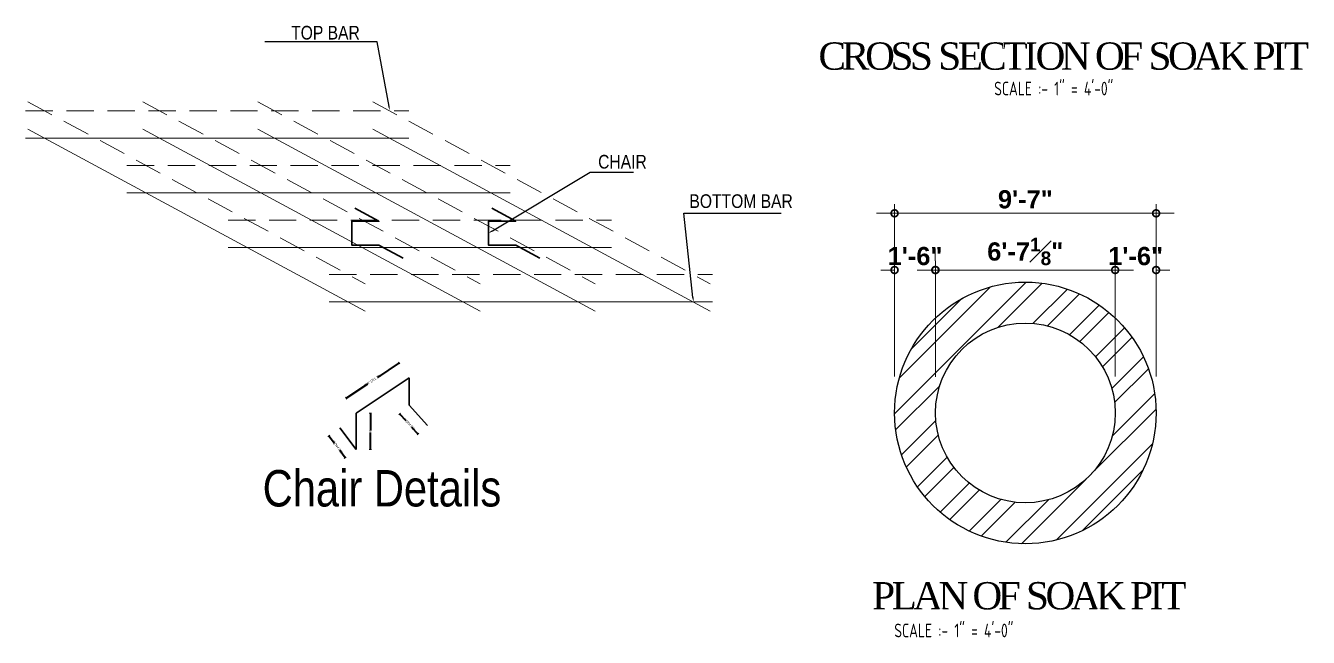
# Model space of a CAD drawing. Header units: inches. Extents: x 45643 to 70559, y -8725 to 1713.
# Drawn here: x 68610 to 69174, y -5048 to -4779 of the extents above; entities that cross this region are included whole.
import ezdxf

# ---------------------------------------------------------------- set-up
doc = ezdxf.new("R2010")
doc.units = ezdxf.units.IN
doc.header["$MEASUREMENT"] = 0
doc.linetypes.add('DASHED2', pattern=[0.375, 0.25, -0.125])
for name, color, linetype, lineweight in [('0_Dimension', 72, 'Continuous', 9), ('1', 7, 'Continuous', 25), ('4TEXT', 7, 'Continuous', 20), ('Bar', 7, 'Continuous', 40), ('DIM_LINE', 165, 'Continuous', 15), ('hatch', 30, 'Continuous', 5), ('Text', 7, 'Continuous', 9), ('tile', 21, 'Continuous', 9), ('WALL', 240, 'Continuous', 30), ('WALL SEC', 2, 'Continuous', 35)]:
    doc.layers.add(name, color=color, linetype=linetype, lineweight=lineweight)
doc.layers.add('DIMENSION', color=5, linetype='Continuous')
doc.styles.add('arial narrow', font='ARIALN.TTF')
doc.styles.add('ordinary', font='ARIALN.TTF')
doc.styles.add('PUMORI', font='ARIALN.TTF')
doc.styles.add('STYLE1', font='arialbd.ttf')
doc.dimstyles.new('1', dxfattribs={"dimtxt": 1, "dimasz": 6, "dimexe": 0.5, "dimexo": 1, "dimgap": 0.09, "dimtad": 0, "dimdec": 0, "dimrnd": 0.0005, "dimzin": 0, "dimdsep": 46, "dimlunit": 3, "dimtxsty": 'arial narrow', "dimblk": 'NONE', "dimcen": 0.09, "dimclrt": 256, "dimadec": 0, "dimazin": 0, "dimtfac": 1, "dimtdec": 0, "dimtix": 1, "dimtofl": 0, "dimtmove": 0, "dimatfit": 3, "dimfxl": 0.5, "dimfxlon": 1, "dimtolj": 1, "dimtzin": 0, "dimlwe": 5, "dimarcsym": 0})
doc.dimstyles.new('Ronika', dxfattribs={"dimtxt": 8, "dimasz": 6, "dimexe": 4, "dimexo": 16, "dimgap": 2, "dimtad": 1, "dimdec": 3, "dimzin": 3, "dimdsep": 46, "dimlunit": 4, "dimtxsty": 'STYLE1', "dimblk": 'DOTSMALL', "dimcen": 2, "dimdle": 8, "dimclrd": 256, "dimclre": 7, "dimclrt": 256, "dimadec": 0, "dimazin": 0, "dimtfac": 0.75, "dimtdec": 3, "dimtix": 1, "dimtofl": 0, "dimtmove": 2, "dimatfit": 3, "dimfxl": 1, "dimfrac": 1, "dimtolj": 1, "dimtzin": 0, "dimlwd": 13, "dimlwe": 13, "dimarcsym": 0})

# ---------------------------------------------------------------- blocks, each defined once
blk = doc.blocks.new('_DotSmall')
at = {"color": 0, "const_width": 0.5}
blk.add_lwpolyline([(-0.0625, 0, 1), (0.0625, 0, 1)], format="xyb", close=True, dxfattribs=at)
blk = doc.blocks.new('*D431')
at = {"layer": 'Defpoints', "color": 0, "transparency": 16777216}
for p in [(-176301.19, 44057.01), (-176319.19, 43994.18), (-176301.19, 43994.11)]:
    blk.add_point(p, dxfattribs=at)
at = {"layer": 'DIM_LINE', "color": 7, "lineweight": 13, "transparency": 16777216}
for p, q in [((-176319.19, 44010.18), (-176319.19, 44061.01)), ((-176301.19, 44010.11), (-176301.19, 44061.01))]:
    blk.add_line(p, q, dxfattribs=at)
at = {"layer": 'DIM_LINE', "lineweight": 13, "transparency": 16777216}
for p, q in [((-176319.19, 44057.01), (-176325.19, 44057.01)), ((-176301.19, 44057.01), (-176295.19, 44057.01))]:
    blk.add_line(p, q, dxfattribs=at)
at = {"layer": 'DIM_LINE', "lineweight": 13, "transparency": 16777216, "xscale": 6, "yscale": 6, "zscale": 6}
blk.add_blockref('_DotSmall', (-176319.19, 44057.01), dxfattribs=at)
at = {"layer": 'DIM_LINE', "lineweight": 13, "transparency": 16777216, "xscale": 6, "yscale": 6, "zscale": 6, "rotation": 180}
blk.add_blockref('_DotSmall', (-176301.19, 44057.01), dxfattribs=at)
at = {"layer": 'DIM_LINE', "transparency": 16777216, "insert": (-176310.19, 44063.1), "char_height": 8, "attachment_point": 5, "style": 'STYLE1'}
blk.add_mtext('\\A1;1\'-6"', dxfattribs=at)
blk = doc.blocks.new('*D432')
at = {"layer": 'Defpoints', "color": 0, "transparency": 16777216}
for p in [(-176222.21, 44057.01), (-176301.3, 44050.53), (-176222.21, 44050.53)]:
    blk.add_point(p, dxfattribs=at)
at = {"layer": 'DIM_LINE', "color": 7, "lineweight": 13, "transparency": 16777216}
for p, q in [((-176301.3, 44066.53), (-176301.3, 44061.01)), ((-176222.21, 44066.53), (-176222.21, 44061.01))]:
    blk.add_line(p, q, dxfattribs=at)
at = {"layer": 'DIM_LINE', "lineweight": 13, "transparency": 16777216}
blk.add_line((-176309.3, 44057.01), (-176214.21, 44057.01), dxfattribs=at)
at = {"layer": 'DIM_LINE', "lineweight": 13, "transparency": 16777216, "xscale": 6, "yscale": 6, "zscale": 6, "rotation": 180}
blk.add_blockref('_DotSmall', (-176301.3, 44057.01), dxfattribs=at)
at = {"layer": 'DIM_LINE', "lineweight": 13, "transparency": 16777216, "xscale": 6, "yscale": 6, "zscale": 6}
blk.add_blockref('_DotSmall', (-176222.21, 44057.01), dxfattribs=at)
at = {"layer": 'DIM_LINE', "transparency": 16777216, "insert": (-176261.75, 44065.16), "char_height": 8, "attachment_point": 5, "style": 'STYLE1'}
blk.add_mtext('\\A1;6\'-7{\\H0.750000x;\\S1#8;}"', dxfattribs=at)
blk = doc.blocks.new('*D433')
at = {"layer": 'Defpoints', "color": 0, "transparency": 16777216}
for p in [(-176204.21, 44057.01), (-176222.21, 43994.19), (-176204.21, 43994.19)]:
    blk.add_point(p, dxfattribs=at)
at = {"layer": 'DIM_LINE', "color": 7, "lineweight": 13, "transparency": 16777216}
for p, q in [((-176222.21, 44010.19), (-176222.21, 44061.01)), ((-176204.21, 44010.19), (-176204.21, 44061.01))]:
    blk.add_line(p, q, dxfattribs=at)
at = {"layer": 'DIM_LINE', "lineweight": 13, "transparency": 16777216}
for p, q in [((-176222.21, 44057.01), (-176228.21, 44057.01)), ((-176204.21, 44057.01), (-176198.21, 44057.01))]:
    blk.add_line(p, q, dxfattribs=at)
at = {"layer": 'DIM_LINE', "lineweight": 13, "transparency": 16777216, "xscale": 6, "yscale": 6, "zscale": 6}
blk.add_blockref('_DotSmall', (-176222.21, 44057.01), dxfattribs=at)
at = {"layer": 'DIM_LINE', "lineweight": 13, "transparency": 16777216, "xscale": 6, "yscale": 6, "zscale": 6, "rotation": 180}
blk.add_blockref('_DotSmall', (-176204.21, 44057.01), dxfattribs=at)
at = {"layer": 'DIM_LINE', "transparency": 16777216, "insert": (-176213.21, 44063.1), "char_height": 8, "attachment_point": 5, "style": 'STYLE1'}
blk.add_mtext('\\A1;1\'-6"', dxfattribs=at)
blk = doc.blocks.new('*D434')
at = {"layer": 'Defpoints', "color": 0, "transparency": 16777216}
for p in [(-176204.21, 44081.94), (-176319.19, 43994.18), (-176204.21, 43994.19)]:
    blk.add_point(p, dxfattribs=at)
at = {"layer": 'DIM_LINE', "lineweight": 13, "transparency": 16777216}
blk.add_line((-176327.19, 44081.94), (-176196.21, 44081.94), dxfattribs=at)
at = {"layer": 'DIM_LINE', "color": 7, "lineweight": 13, "transparency": 16777216}
for p, q in [((-176319.19, 44010.18), (-176319.19, 44085.94)), ((-176204.21, 44010.19), (-176204.21, 44085.94))]:
    blk.add_line(p, q, dxfattribs=at)
at = {"layer": 'DIM_LINE', "lineweight": 13, "transparency": 16777216, "xscale": 6, "yscale": 6, "zscale": 6, "rotation": 180}
blk.add_blockref('_DotSmall', (-176319.19, 44081.94), dxfattribs=at)
at = {"layer": 'DIM_LINE', "lineweight": 13, "transparency": 16777216, "xscale": 6, "yscale": 6, "zscale": 6}
blk.add_blockref('_DotSmall', (-176204.21, 44081.94), dxfattribs=at)
at = {"layer": 'DIM_LINE', "transparency": 16777216, "insert": (-176261.7, 44088.03), "char_height": 8, "attachment_point": 5, "style": 'STYLE1'}
blk.add_mtext('\\A1;9\'-7"', dxfattribs=at)
blk = doc.blocks.new('HJGHG')
at = {"insert": (-170843.009, 55376.2318), "char_height": 6, "width": 136.473322, "attachment_point": 5, "style": 'ordinary'}
blk.add_mtext('{\\Fisocp3|c0;\\W0.8;SCALE :- 1" = 4\'-0" }', dxfattribs=at)
at = {"layer": 'Text', "insert": (-170946.4416, 55396.5215), "char_height": 12, "width": 950.154532, "attachment_point": 1, "style": 'ordinary'}
blk.add_mtext('{\\fTimes New Roman|b0|i0|c0|p18;\\T0.8;CROSS SECTION OF SOAK PIT}', dxfattribs=at)
blk = doc.blocks.new('*D604')
at = {"layer": '0_Dimension', "color": 0, "linetype": 'Continuous', "lineweight": -2, "transparency": 16777216}
for p, q in [((143016.37, -37331.14), (143006.86, -37337.47)), ((142993.06, -37346.65), (143002.56, -37340.33))]:
    blk.add_line(p, q, dxfattribs=at)
at = {"layer": '0_Dimension', "color": 0, "linetype": 'Continuous', "lineweight": 5, "transparency": 16777216}
for p, q in [((143016.64, -37331.56), (143016.09, -37330.73)), ((142993.33, -37347.07), (142992.78, -37346.24))]:
    blk.add_line(p, q, dxfattribs=at)
at = {"layer": 'Defpoints', "color": 0, "linetype": 'Continuous', "transparency": 16777216}
for p in [(143016.37, -37331.14), (143020.75, -37337.74), (142997.44, -37353.25)]:
    blk.add_point(p, dxfattribs=at)
at = {"layer": '0_Dimension', "linetype": 'Continuous', "transparency": 16777216, "insert": (143004.71, -37338.9), "char_height": 1, "attachment_point": 5, "rotation": 33.6386, "style": 'arial narrow'}
blk.add_mtext('\\A1;2\'-4" [711.20]', dxfattribs=at)
blk = doc.blocks.new('_None')
blk = doc.blocks.new('*D605')
at = {"layer": '0_Dimension', "color": 0, "linetype": 'Continuous', "lineweight": 5, "transparency": 16777216}
for p, q in [((143003.23, -37353.25), (143004.23, -37353.25)), ((143003.23, -37369.25), (143004.23, -37369.25))]:
    blk.add_line(p, q, dxfattribs=at)
at = {"layer": '0_Dimension', "color": 0, "linetype": 'Continuous', "lineweight": -2, "transparency": 16777216}
for p, q in [((143003.73, -37353.25), (143003.73, -37360.8)), ((143003.73, -37369.25), (143003.73, -37361.69))]:
    blk.add_line(p, q, dxfattribs=at)
at = {"layer": 'Defpoints', "color": 0, "linetype": 'Continuous', "transparency": 16777216}
for p in [(142997.44, -37353.25), (142997.44, -37369.25), (143003.73, -37369.25)]:
    blk.add_point(p, dxfattribs=at)
at = {"layer": '0_Dimension', "linetype": 'Continuous', "transparency": 16777216, "insert": (143003.73, -37361.25), "char_height": 1, "attachment_point": 5, "rotation": 90, "style": 'arial narrow'}
blk.add_mtext('\\A1;3"', dxfattribs=at)
blk = doc.blocks.new('*D606')
at = {"layer": '0_Dimension', "color": 0, "linetype": 'Continuous', "lineweight": 5, "transparency": 16777216}
for p, q in [((142985.91, -37362.88), (142985.11, -37363.47)), ((142993.09, -37372.49), (142992.29, -37373.09))]:
    blk.add_line(p, q, dxfattribs=at)
at = {"layer": '0_Dimension', "color": 0, "linetype": 'Continuous', "lineweight": -2, "transparency": 16777216}
for p, q in [((142985.51, -37363.18), (142987.9, -37366.37)), ((142992.69, -37372.79), (142990.3, -37369.6))]:
    blk.add_line(p, q, dxfattribs=at)
at = {"layer": 'Defpoints', "color": 0, "linetype": 'Continuous', "transparency": 16777216}
for p in [(142990.27, -37359.63), (142985.51, -37363.18), (142997.44, -37369.25)]:
    blk.add_point(p, dxfattribs=at)
at = {"layer": '0_Dimension', "linetype": 'Continuous', "transparency": 16777216, "insert": (142989.1, -37367.98), "char_height": 1, "attachment_point": 5, "rotation": 306.7222, "style": 'arial narrow'}
blk.add_mtext("\\A1;1' [304.80]", dxfattribs=at)
blk = doc.blocks.new('*D607')
at = {"layer": '0_Dimension', "color": 0, "linetype": 'Continuous', "lineweight": 5, "transparency": 16777216}
for p, q in [((143016.98, -37353.19), (143016.24, -37353.87)), ((143025.08, -37362.04), (143024.35, -37362.72))]:
    blk.add_line(p, q, dxfattribs=at)
at = {"layer": '0_Dimension', "color": 0, "linetype": 'Continuous', "lineweight": -2, "transparency": 16777216}
for p, q in [((143016.61, -37353.53), (143019.3, -37356.47)), ((143024.72, -37362.38), (143022.02, -37359.44))]:
    blk.add_line(p, q, dxfattribs=at)
at = {"layer": 'Defpoints', "color": 0, "linetype": 'Continuous', "transparency": 16777216}
for p in [(143020.75, -37349.74), (143028.86, -37358.58), (143024.72, -37362.38)]:
    blk.add_point(p, dxfattribs=at)
at = {"layer": '0_Dimension', "linetype": 'Continuous', "transparency": 16777216, "insert": (143020.66, -37357.96), "char_height": 1, "attachment_point": 5, "rotation": 312.4917, "style": 'arial narrow'}
blk.add_mtext("\\A1;1' [304.80]", dxfattribs=at)
blk = doc.blocks.new('GJHGF')
at = {"layer": 'hatch', "lineweight": 9, "ltscale": 5}
h = blk.add_hatch(dxfattribs=at)
h.set_pattern_fill('STEEL', color=256, scale=119.2698, style=0)
h.set_pattern_definition([(45, (-304724.405, 177462.562), (-10.5420605, 10.5420605), []), (45, (-304724.405, 177470.016), (-10.5420605, 10.5420605), [])])
h.paths.add_polyline_path([(-170692.2341, 55846.9242, 1), (-170807.221, 55846.9242, 1)])
h.paths.add_polyline_path([(-170789.221, 55846.9242, -1), (-170710.2341, 55846.9242, -1)], flags=16)
at = {"layer": '1', "color": 1}
for radius in [57.4934, 39.4934]:
    blk.add_circle((-170749.7275, 55846.9242), radius, dxfattribs=at)
at = {"insert": (-170781.1699, 55751.3025), "char_height": 6, "width": 136.473322, "attachment_point": 5, "style": 'ordinary'}
blk.add_mtext('{\\Fisocp3|c0;\\W0.8;SCALE :- 1" = 4\'-0" }', dxfattribs=at)
at = {"layer": 'Text', "insert": (-170817.069, 55772.5807), "char_height": 12, "width": 149.932109, "attachment_point": 1, "style": 'ordinary'}
blk.add_mtext('{\\fTimes New Roman|b0|i0|c0|p18;\\T0.8;PLAN OF SOAK PIT}', dxfattribs=at)
at = {"layer": 'DIM_LINE'}
for base, p1, p2, picture, middle in [((-170692.2341, 55934.6816), (-170807.221, 55846.9222), (-170692.2341, 55846.9242), '*D434', (-170749.7275, 55940.7662)), ((-170789.2209, 55909.7498), (-170807.221, 55846.9217), (-170789.2209, 55846.8458), '*D431', (-170798.2209, 55915.8344)), ((-170710.2341, 55909.7498), (-170789.333, 55903.2656), (-170710.2341, 55903.2656), '*D432', (-170749.7835, 55917.8937)), ((-170692.2341, 55909.7498), (-170710.2341, 55846.9242), (-170692.2341, 55846.9242), '*D433', (-170701.2341, 55915.8344))]:
    dim = blk.add_linear_dim(base=base, p1=p1, p2=p2, dimstyle='Ronika', dxfattribs=at)
    dim.commit()
    dim.dimension.update_dxf_attribs({"geometry": picture, "text_midpoint": middle, "insert": (5511.9712, 11852.7381)})
blk = doc.blocks.new('MM')
at = {"layer": 'Bar', "linetype": 'DASHED2', "lineweight": 0, "ltscale": 48}
for p, q in [((142853.2, -37216.32), (143001.52, -37296.32)), ((142903.76, -37216.32), (143052.08, -37296.32)), ((142954.31, -37216.32), (143102.63, -37296.32)), ((143004.87, -37216.32), (143153.19, -37296.32)), ((142852.19, -37220.32), (143020.71, -37220.32)), ((142896.69, -37244.32), (143065.21, -37244.32)), ((142941.18, -37268.32), (143109.7, -37268.32)), ((142985.68, -37292.32), (143154.2, -37292.32))]:
    blk.add_line(p, q, dxfattribs=at)
at = {"layer": 'DIMENSION', "linetype": 'Continuous', "extrusion": (0, 0, -1)}
for points in [[(-143011.93, -37218.35), (-143006.77, -37190.03), (-142957.37, -37190.03)], [(-143057.36, -37273.08), (-143100.32, -37247.33), (-143119.48, -37247.33)], [(-143145.55, -37302.33), (-143141.48, -37265.27), (-143184.28, -37265.27)]]:
    blk.add_lwpolyline(points, dxfattribs=at)
for points in [[(-143011.6, -37218.41), (-143012.28, -37220.32), (-143012.25, -37218.29)], [(-143057.19, -37272.79), (-143055.65, -37274.1), (-143057.53, -37273.36)], [(-143145.22, -37302.36), (-143145.77, -37304.32), (-143145.89, -37302.29)]]:
    blk.add_solid(points, dxfattribs=at)
at = {"layer": 'WALL', "lineweight": 0, "ltscale": 48}
for p, q in [((142853.2, -37228.32), (143001.52, -37308.32)), ((142903.76, -37228.32), (143052.08, -37308.32)), ((142954.31, -37228.32), (143102.63, -37308.32)), ((143004.87, -37228.32), (143153.19, -37308.32)), ((142852.19, -37232.32), (143020.71, -37232.32)), ((142896.69, -37256.32), (143065.21, -37256.32)), ((142941.18, -37280.32), (143109.7, -37280.32)), ((142985.68, -37304.32), (143154.2, -37304.32))]:
    blk.add_line(p, q, dxfattribs=at)
at = {"layer": 'WALL', "linetype": 'Continuous'}
for p, q in [((142997.44, -37353.25), (143020.75, -37337.74)), ((143020.75, -37337.74), (143020.75, -37349.74)), ((142997.44, -37369.25), (142997.44, -37353.25)), ((143020.75, -37349.74), (143028.86, -37358.58)), ((142990.27, -37359.63), (142997.44, -37369.25))]:
    blk.add_line(p, q, dxfattribs=at)
at = {"layer": 'WALL', "lineweight": 30}
for points in [[(142996.96, -37263.16), (143007.52, -37268.86), (142995.52, -37268.86), (142995.52, -37279.35), (143007.52, -37279.35), (143018.09, -37285.04)], [(143057.09, -37263.16), (143067.65, -37268.86), (143055.65, -37268.86), (143055.65, -37279.35), (143067.65, -37279.35), (143078.21, -37285.04)]]:
    blk.add_lwpolyline(points, dxfattribs=at)
at = {"layer": '4TEXT', "lineweight": 15, "ltscale": 48, "char_height": 6, "attachment_point": 9, "style": 'PUMORI'}
for s, insert in [('TOP BAR', (142999.08, -37189.06)), ('CHAIR', (143125.25, -37245.78)), ('BOTTOM BAR', (143189.45, -37263.1))]:
    blk.add_mtext(s, dxfattribs=dict(at, insert=insert))
at = {"layer": '4TEXT', "lineweight": 15, "insert": (143008.83, -37386.33), "char_height": 16, "width": 826.1809, "attachment_point": 5, "style": 'PUMORI'}
blk.add_mtext('Chair Details', dxfattribs=at)
at = {"layer": '0_Dimension', "linetype": 'Continuous'}
for p1, p2, distance, picture, middle in [((142997.44, -37353.25), (143020.75, -37337.74), 7.92, '*D604', (143004.71, -37338.9)), ((143020.75, -37349.74), (143028.86, -37358.58), -5.62, '*D607', (143020.66, -37357.96)), ((142997.44, -37369.25), (142990.27, -37359.63), 5.93, '*D606', (142989.1, -37367.98))]:
    dim = blk.add_aligned_dim(p1=p1, p2=p2, distance=distance, dimstyle='1', dxfattribs=at)
    dim.commit()
    dim.dimension.update_dxf_attribs({"geometry": picture, "text_midpoint": middle})
dim = blk.add_aligned_dim(p1=(142997.44, -37353.25), p2=(142997.44, -37369.25), distance=6.28, text='3"', dimstyle='1', dxfattribs=at)
dim.commit()
dim.dimension.update_dxf_attribs({"geometry": '*D605', "text_midpoint": (143003.73, -37361.25)})

msp = doc.modelspace()

# ---------------------------------------------------------------- block references
at = {"layer": 'tile'}
for name, p in [('HJGHG', (239904.65, -60182.99)), ('GJHGF', (239798.897, -60796.27))]:
    msp.add_blockref(name, p, dxfattribs=at)
at = {"layer": 'WALL SEC', "color": 0}
msp.add_blockref('MM', (-74242.524, 32403.771), dxfattribs=at)

doc.saveas('drawing.dxf')
